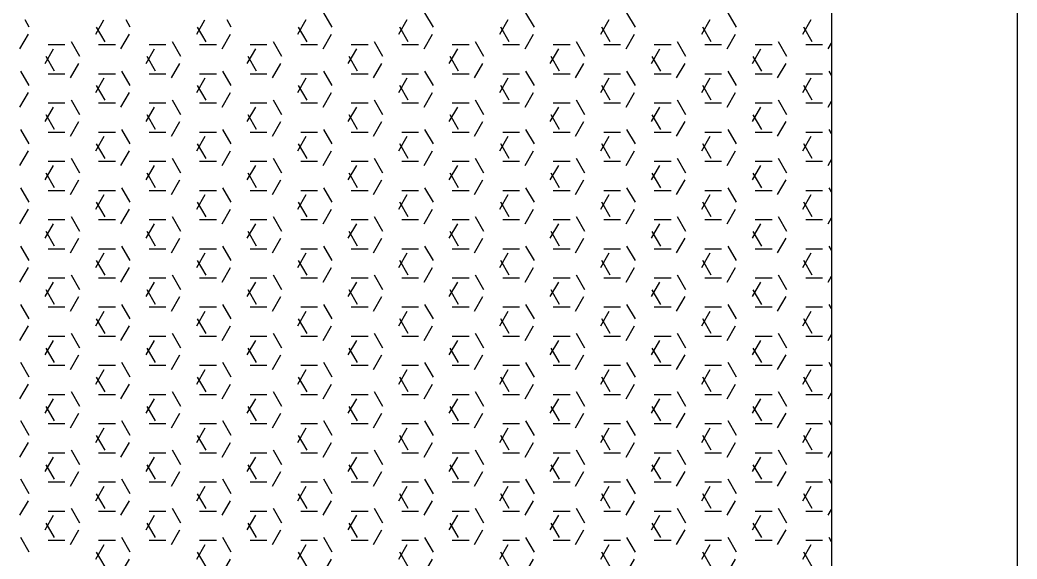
# Model space of a CAD drawing. Header units: inches. Extents: x 17051 to 22421, y 40046 to 42546.
# Drawn here: x 17423 to 17460.61, y 41586.8 to 41607.13 of the extents above; entities that cross this region are included whole.
import ezdxf

# ---------------------------------------------------------------- set-up
doc = ezdxf.new("R2010")
doc.units = ezdxf.units.IN
doc.header["$MEASUREMENT"] = 0
doc.layers.add('freecads.com', color=7, linetype='Continuous')

msp = doc.modelspace()

# ---------------------------------------------------------------- linework, layer by layer
at = {"layer": 'freecads.com'}
for p, q in [((17453.61, 41677.594), (17453.61, 41573.14)), ((17460.61, 41677.594), (17460.61, 41573.14)), ((17434.786, 41606.853), (17434.469, 41607.403)), ((17438.596, 41606.853), (17438.279, 41607.403)), ((17442.406, 41606.853), (17442.089, 41607.403)), ((17446.216, 41606.853), (17445.899, 41607.403)), ((17450.026, 41606.853), (17449.709, 41607.403)), ((17423.356, 41606.853), (17423.196, 41607.131)), ((17425.862, 41606.594), (17426.172, 41607.131)), ((17427.166, 41606.853), (17427.006, 41607.131)), ((17429.672, 41606.594), (17429.982, 41607.131)), ((17430.976, 41606.853), (17430.816, 41607.131)), ((17433.482, 41606.594), (17433.8, 41607.144)), ((17437.292, 41606.594), (17437.61, 41607.144)), ((17441.102, 41606.594), (17441.42, 41607.144)), ((17444.912, 41606.594), (17445.23, 41607.144)), ((17448.722, 41606.594), (17449.04, 41607.144)), ((17452.532, 41606.594), (17452.85, 41607.144)), ((17423.005, 41606.044), (17423.322, 41606.594)), ((17426.214, 41606.303), (17425.896, 41606.853)), ((17426.815, 41606.044), (17427.132, 41606.594)), ((17430.024, 41606.303), (17429.706, 41606.853)), ((17430.625, 41606.044), (17430.942, 41606.594)), ((17433.834, 41606.303), (17433.516, 41606.853)), ((17434.435, 41606.044), (17434.752, 41606.594)), ((17437.644, 41606.303), (17437.326, 41606.853)), ((17438.245, 41606.044), (17438.562, 41606.594)), ((17441.454, 41606.303), (17441.136, 41606.853)), ((17442.055, 41606.044), (17442.372, 41606.594)), ((17445.264, 41606.303), (17444.946, 41606.853)), ((17445.865, 41606.044), (17446.182, 41606.594)), ((17449.074, 41606.303), (17448.756, 41606.853)), ((17449.675, 41606.044), (17449.992, 41606.594)), ((17452.884, 41606.303), (17452.566, 41606.853)), ((17424.067, 41606.203), (17424.702, 41606.203)), ((17425.261, 41605.753), (17424.944, 41606.303)), ((17425.972, 41606.203), (17426.607, 41606.203)), ((17427.877, 41606.203), (17428.512, 41606.203)), ((17429.071, 41605.753), (17428.754, 41606.303)), ((17429.782, 41606.203), (17430.417, 41606.203)), ((17431.687, 41606.203), (17432.322, 41606.203)), ((17432.881, 41605.753), (17432.564, 41606.303)), ((17433.592, 41606.203), (17434.227, 41606.203)), ((17435.497, 41606.203), (17436.132, 41606.203)), ((17436.691, 41605.753), (17436.374, 41606.303)), ((17437.402, 41606.203), (17438.037, 41606.203)), ((17439.307, 41606.203), (17439.942, 41606.203)), ((17440.501, 41605.753), (17440.184, 41606.303)), ((17441.212, 41606.203), (17441.847, 41606.203)), ((17443.117, 41606.203), (17443.752, 41606.203)), ((17444.311, 41605.753), (17443.994, 41606.303)), ((17445.022, 41606.203), (17445.657, 41606.203)), ((17446.927, 41606.203), (17447.562, 41606.203)), ((17448.121, 41605.753), (17447.804, 41606.303)), ((17448.832, 41606.203), (17449.467, 41606.203)), ((17450.737, 41606.203), (17451.372, 41606.203)), ((17451.931, 41605.753), (17451.614, 41606.303)), ((17452.642, 41606.203), (17453.277, 41606.203)), ((17453.485, 41606.044), (17453.61, 41606.261)), ((17423.957, 41605.494), (17424.275, 41606.044)), ((17427.767, 41605.494), (17428.085, 41606.044)), ((17431.577, 41605.494), (17431.895, 41606.044)), ((17435.387, 41605.494), (17435.705, 41606.044)), ((17439.197, 41605.494), (17439.515, 41606.044)), ((17443.007, 41605.494), (17443.325, 41606.044)), ((17446.817, 41605.494), (17447.135, 41606.044)), ((17450.627, 41605.494), (17450.945, 41606.044)), ((17424.309, 41605.203), (17423.991, 41605.753)), ((17424.91, 41604.944), (17425.227, 41605.494)), ((17428.119, 41605.203), (17427.801, 41605.753)), ((17428.72, 41604.944), (17429.037, 41605.494)), ((17431.929, 41605.203), (17431.611, 41605.753)), ((17432.53, 41604.944), (17432.847, 41605.494)), ((17435.739, 41605.203), (17435.421, 41605.753)), ((17436.34, 41604.944), (17436.657, 41605.494)), ((17439.549, 41605.203), (17439.231, 41605.753)), ((17440.15, 41604.944), (17440.467, 41605.494)), ((17443.359, 41605.203), (17443.041, 41605.753)), ((17443.96, 41604.944), (17444.277, 41605.494)), ((17447.169, 41605.203), (17446.851, 41605.753)), ((17447.77, 41604.944), (17448.087, 41605.494)), ((17450.979, 41605.203), (17450.661, 41605.753)), ((17451.58, 41604.944), (17451.897, 41605.494)), ((17423.356, 41604.653), (17423.039, 41605.203)), ((17424.067, 41605.103), (17424.702, 41605.103)), ((17425.972, 41605.103), (17426.607, 41605.103)), ((17427.166, 41604.653), (17426.849, 41605.203)), ((17427.877, 41605.103), (17428.512, 41605.103)), ((17429.782, 41605.103), (17430.417, 41605.103)), ((17430.976, 41604.653), (17430.659, 41605.203)), ((17431.687, 41605.103), (17432.322, 41605.103)), ((17433.592, 41605.103), (17434.227, 41605.103)), ((17434.786, 41604.653), (17434.469, 41605.203)), ((17435.497, 41605.103), (17436.132, 41605.103)), ((17437.402, 41605.103), (17438.037, 41605.103)), ((17438.596, 41604.653), (17438.279, 41605.203)), ((17439.307, 41605.103), (17439.942, 41605.103)), ((17441.212, 41605.103), (17441.847, 41605.103)), ((17442.406, 41604.653), (17442.089, 41605.203)), ((17443.117, 41605.103), (17443.752, 41605.103)), ((17445.022, 41605.103), (17445.657, 41605.103)), ((17446.216, 41604.653), (17445.899, 41605.203)), ((17446.927, 41605.103), (17447.562, 41605.103)), ((17448.832, 41605.103), (17449.467, 41605.103)), ((17450.026, 41604.653), (17449.709, 41605.203)), ((17450.737, 41605.103), (17451.372, 41605.103)), ((17452.642, 41605.103), (17453.277, 41605.103)), ((17453.61, 41605.045), (17453.519, 41605.203)), ((17425.862, 41604.395), (17426.18, 41604.944)), ((17426.214, 41604.103), (17425.896, 41604.653)), ((17429.672, 41604.395), (17429.99, 41604.944)), ((17430.024, 41604.103), (17429.706, 41604.653)), ((17433.482, 41604.395), (17433.8, 41604.944)), ((17433.834, 41604.103), (17433.516, 41604.653)), ((17437.292, 41604.395), (17437.61, 41604.944)), ((17437.644, 41604.103), (17437.326, 41604.653)), ((17441.102, 41604.395), (17441.42, 41604.944)), ((17441.454, 41604.103), (17441.136, 41604.653)), ((17444.912, 41604.395), (17445.23, 41604.944)), ((17445.264, 41604.103), (17444.946, 41604.653)), ((17448.722, 41604.395), (17449.04, 41604.944)), ((17449.074, 41604.103), (17448.756, 41604.653)), ((17452.532, 41604.395), (17452.85, 41604.944)), ((17452.884, 41604.103), (17452.566, 41604.653)), ((17423.005, 41603.845), (17423.322, 41604.395)), ((17426.815, 41603.845), (17427.132, 41604.395)), ((17430.625, 41603.845), (17430.942, 41604.395)), ((17434.435, 41603.845), (17434.752, 41604.395)), ((17438.245, 41603.845), (17438.562, 41604.395)), ((17442.055, 41603.845), (17442.372, 41604.395)), ((17445.865, 41603.845), (17446.182, 41604.395)), ((17449.675, 41603.845), (17449.992, 41604.395)), ((17424.067, 41604.004), (17424.702, 41604.004)), ((17425.261, 41603.553), (17424.944, 41604.103)), ((17425.972, 41604.004), (17426.607, 41604.004)), ((17427.877, 41604.004), (17428.512, 41604.004)), ((17429.071, 41603.553), (17428.754, 41604.103)), ((17429.782, 41604.004), (17430.417, 41604.004)), ((17431.687, 41604.004), (17432.322, 41604.004)), ((17432.881, 41603.553), (17432.564, 41604.103)), ((17433.592, 41604.004), (17434.227, 41604.004)), ((17435.497, 41604.004), (17436.132, 41604.004)), ((17436.691, 41603.553), (17436.374, 41604.103)), ((17437.402, 41604.004), (17438.037, 41604.004)), ((17439.307, 41604.004), (17439.942, 41604.004)), ((17440.501, 41603.553), (17440.184, 41604.103)), ((17441.212, 41604.004), (17441.847, 41604.004)), ((17443.117, 41604.004), (17443.752, 41604.004)), ((17444.311, 41603.553), (17443.994, 41604.103)), ((17445.022, 41604.004), (17445.657, 41604.004)), ((17446.927, 41604.004), (17447.562, 41604.004)), ((17448.121, 41603.553), (17447.804, 41604.103)), ((17448.832, 41604.004), (17449.467, 41604.004)), ((17450.737, 41604.004), (17451.372, 41604.004)), ((17451.931, 41603.553), (17451.614, 41604.103)), ((17452.642, 41604.004), (17453.277, 41604.004)), ((17453.485, 41603.845), (17453.61, 41604.062)), ((17423.957, 41603.295), (17424.275, 41603.845)), ((17424.309, 41603.004), (17423.991, 41603.553)), ((17427.767, 41603.295), (17428.085, 41603.845)), ((17428.119, 41603.004), (17427.801, 41603.553)), ((17431.577, 41603.295), (17431.895, 41603.845)), ((17431.929, 41603.004), (17431.611, 41603.553)), ((17435.387, 41603.295), (17435.705, 41603.845)), ((17435.739, 41603.004), (17435.421, 41603.553)), ((17439.197, 41603.295), (17439.515, 41603.845)), ((17439.549, 41603.004), (17439.231, 41603.553)), ((17443.007, 41603.295), (17443.325, 41603.845)), ((17443.359, 41603.004), (17443.041, 41603.553)), ((17446.817, 41603.295), (17447.135, 41603.845)), ((17447.169, 41603.004), (17446.851, 41603.553)), ((17450.627, 41603.295), (17450.945, 41603.845)), ((17450.979, 41603.004), (17450.661, 41603.553)), ((17424.91, 41602.745), (17425.227, 41603.295)), ((17428.72, 41602.745), (17429.037, 41603.295)), ((17432.53, 41602.745), (17432.847, 41603.295)), ((17436.34, 41602.745), (17436.657, 41603.295)), ((17440.15, 41602.745), (17440.467, 41603.295)), ((17443.96, 41602.745), (17444.277, 41603.295)), ((17447.77, 41602.745), (17448.087, 41603.295)), ((17451.58, 41602.745), (17451.897, 41603.295)), ((17423.356, 41602.454), (17423.039, 41603.004)), ((17424.067, 41602.904), (17424.702, 41602.904)), ((17425.972, 41602.904), (17426.607, 41602.904)), ((17427.166, 41602.454), (17426.849, 41603.004)), ((17427.877, 41602.904), (17428.512, 41602.904)), ((17429.782, 41602.904), (17430.417, 41602.904)), ((17430.976, 41602.454), (17430.659, 41603.004)), ((17431.687, 41602.904), (17432.322, 41602.904)), ((17433.592, 41602.904), (17434.227, 41602.904)), ((17434.786, 41602.454), (17434.469, 41603.004)), ((17435.497, 41602.904), (17436.132, 41602.904)), ((17437.402, 41602.904), (17438.037, 41602.904)), ((17438.596, 41602.454), (17438.279, 41603.004)), ((17439.307, 41602.904), (17439.942, 41602.904)), ((17441.212, 41602.904), (17441.847, 41602.904)), ((17442.406, 41602.454), (17442.089, 41603.004)), ((17443.117, 41602.904), (17443.752, 41602.904)), ((17445.022, 41602.904), (17445.657, 41602.904)), ((17446.216, 41602.454), (17445.899, 41603.004)), ((17446.927, 41602.904), (17447.562, 41602.904)), ((17448.832, 41602.904), (17449.467, 41602.904)), ((17450.026, 41602.454), (17449.709, 41603.004)), ((17450.737, 41602.904), (17451.372, 41602.904)), ((17452.642, 41602.904), (17453.277, 41602.904)), ((17453.61, 41602.846), (17453.519, 41603.004)), ((17425.862, 41602.195), (17426.18, 41602.745)), ((17426.214, 41601.904), (17425.896, 41602.454)), ((17429.672, 41602.195), (17429.99, 41602.745)), ((17430.024, 41601.904), (17429.706, 41602.454)), ((17433.482, 41602.195), (17433.8, 41602.745)), ((17433.834, 41601.904), (17433.516, 41602.454)), ((17437.292, 41602.195), (17437.61, 41602.745)), ((17437.644, 41601.904), (17437.326, 41602.454)), ((17441.102, 41602.195), (17441.42, 41602.745)), ((17441.454, 41601.904), (17441.136, 41602.454)), ((17444.912, 41602.195), (17445.23, 41602.745)), ((17445.264, 41601.904), (17444.946, 41602.454)), ((17448.722, 41602.195), (17449.04, 41602.745)), ((17449.074, 41601.904), (17448.756, 41602.454)), ((17452.532, 41602.195), (17452.85, 41602.745)), ((17452.884, 41601.904), (17452.566, 41602.454)), ((17423.005, 41601.645), (17423.322, 41602.195)), ((17426.815, 41601.645), (17427.132, 41602.195)), ((17430.625, 41601.645), (17430.942, 41602.195)), ((17434.435, 41601.645), (17434.752, 41602.195)), ((17438.245, 41601.645), (17438.562, 41602.195)), ((17442.055, 41601.645), (17442.372, 41602.195)), ((17445.865, 41601.645), (17446.182, 41602.195)), ((17449.675, 41601.645), (17449.992, 41602.195)), ((17423.957, 41601.095), (17424.275, 41601.645)), ((17424.067, 41601.804), (17424.702, 41601.804)), ((17425.261, 41601.354), (17424.944, 41601.904)), ((17425.972, 41601.804), (17426.607, 41601.804)), ((17427.767, 41601.095), (17428.085, 41601.645)), ((17427.877, 41601.804), (17428.512, 41601.804)), ((17429.071, 41601.354), (17428.754, 41601.904)), ((17429.782, 41601.804), (17430.417, 41601.804)), ((17431.577, 41601.095), (17431.895, 41601.645)), ((17431.687, 41601.804), (17432.322, 41601.804)), ((17432.881, 41601.354), (17432.564, 41601.904)), ((17433.592, 41601.804), (17434.227, 41601.804)), ((17435.387, 41601.095), (17435.705, 41601.645)), ((17435.497, 41601.804), (17436.132, 41601.804)), ((17436.691, 41601.354), (17436.374, 41601.904)), ((17437.402, 41601.804), (17438.037, 41601.804)), ((17439.197, 41601.095), (17439.515, 41601.645)), ((17439.307, 41601.804), (17439.942, 41601.804)), ((17440.501, 41601.354), (17440.184, 41601.904)), ((17441.212, 41601.804), (17441.847, 41601.804)), ((17443.007, 41601.095), (17443.325, 41601.645)), ((17443.117, 41601.804), (17443.752, 41601.804)), ((17444.311, 41601.354), (17443.994, 41601.904)), ((17445.022, 41601.804), (17445.657, 41601.804)), ((17446.817, 41601.095), (17447.135, 41601.645)), ((17446.927, 41601.804), (17447.562, 41601.804)), ((17448.121, 41601.354), (17447.804, 41601.904)), ((17448.832, 41601.804), (17449.467, 41601.804)), ((17450.627, 41601.095), (17450.945, 41601.645)), ((17450.737, 41601.804), (17451.372, 41601.804)), ((17451.931, 41601.354), (17451.614, 41601.904)), ((17452.642, 41601.804), (17453.277, 41601.804)), ((17453.485, 41601.645), (17453.61, 41601.862)), ((17424.309, 41600.804), (17423.991, 41601.354)), ((17428.119, 41600.804), (17427.801, 41601.354)), ((17431.929, 41600.804), (17431.611, 41601.354)), ((17435.739, 41600.804), (17435.421, 41601.354)), ((17439.549, 41600.804), (17439.231, 41601.354)), ((17443.359, 41600.804), (17443.041, 41601.354)), ((17447.169, 41600.804), (17446.851, 41601.354)), ((17450.979, 41600.804), (17450.661, 41601.354)), ((17424.91, 41600.545), (17425.227, 41601.095)), ((17428.72, 41600.545), (17429.037, 41601.095)), ((17432.53, 41600.545), (17432.847, 41601.095)), ((17436.34, 41600.545), (17436.657, 41601.095)), ((17440.15, 41600.545), (17440.467, 41601.095)), ((17443.96, 41600.545), (17444.277, 41601.095)), ((17447.77, 41600.545), (17448.087, 41601.095)), ((17451.58, 41600.545), (17451.897, 41601.095)), ((17423.356, 41600.254), (17423.039, 41600.804)), ((17424.067, 41600.704), (17424.702, 41600.704)), ((17425.862, 41599.995), (17426.18, 41600.545)), ((17425.972, 41600.704), (17426.607, 41600.704)), ((17427.166, 41600.254), (17426.849, 41600.804)), ((17427.877, 41600.704), (17428.512, 41600.704)), ((17429.672, 41599.995), (17429.99, 41600.545)), ((17429.782, 41600.704), (17430.417, 41600.704)), ((17430.976, 41600.254), (17430.659, 41600.804)), ((17431.687, 41600.704), (17432.322, 41600.704)), ((17433.482, 41599.995), (17433.8, 41600.545)), ((17433.592, 41600.704), (17434.227, 41600.704)), ((17434.786, 41600.254), (17434.469, 41600.804)), ((17435.497, 41600.704), (17436.132, 41600.704)), ((17437.292, 41599.995), (17437.61, 41600.545)), ((17437.402, 41600.704), (17438.037, 41600.704)), ((17438.596, 41600.254), (17438.279, 41600.804)), ((17439.307, 41600.704), (17439.942, 41600.704)), ((17441.102, 41599.995), (17441.42, 41600.545)), ((17441.212, 41600.704), (17441.847, 41600.704)), ((17442.406, 41600.254), (17442.089, 41600.804)), ((17443.117, 41600.704), (17443.752, 41600.704)), ((17444.912, 41599.995), (17445.23, 41600.545)), ((17445.022, 41600.704), (17445.657, 41600.704)), ((17446.216, 41600.254), (17445.899, 41600.804)), ((17446.927, 41600.704), (17447.562, 41600.704)), ((17448.722, 41599.995), (17449.04, 41600.545)), ((17448.832, 41600.704), (17449.467, 41600.704)), ((17450.026, 41600.254), (17449.709, 41600.804)), ((17450.737, 41600.704), (17451.372, 41600.704)), ((17452.532, 41599.995), (17452.85, 41600.545)), ((17452.642, 41600.704), (17453.277, 41600.704)), ((17453.61, 41600.646), (17453.519, 41600.804)), ((17426.214, 41599.704), (17425.896, 41600.254)), ((17430.024, 41599.704), (17429.706, 41600.254)), ((17433.834, 41599.704), (17433.516, 41600.254)), ((17437.644, 41599.704), (17437.326, 41600.254)), ((17441.454, 41599.704), (17441.136, 41600.254)), ((17445.264, 41599.704), (17444.946, 41600.254)), ((17449.074, 41599.704), (17448.756, 41600.254)), ((17452.884, 41599.704), (17452.566, 41600.254)), ((17423.005, 41599.445), (17423.322, 41599.995)), ((17426.815, 41599.445), (17427.132, 41599.995)), ((17430.625, 41599.445), (17430.942, 41599.995)), ((17434.435, 41599.445), (17434.752, 41599.995)), ((17438.245, 41599.445), (17438.562, 41599.995)), ((17442.055, 41599.445), (17442.372, 41599.995)), ((17445.865, 41599.445), (17446.182, 41599.995)), ((17449.675, 41599.445), (17449.992, 41599.995)), ((17423.957, 41598.895), (17424.275, 41599.445)), ((17424.067, 41599.604), (17424.702, 41599.604)), ((17425.261, 41599.154), (17424.944, 41599.704)), ((17425.972, 41599.604), (17426.607, 41599.604)), ((17427.767, 41598.895), (17428.085, 41599.445)), ((17427.877, 41599.604), (17428.512, 41599.604)), ((17429.071, 41599.154), (17428.754, 41599.704)), ((17429.782, 41599.604), (17430.417, 41599.604)), ((17431.577, 41598.895), (17431.895, 41599.445)), ((17431.687, 41599.604), (17432.322, 41599.604)), ((17432.881, 41599.154), (17432.564, 41599.704)), ((17433.592, 41599.604), (17434.227, 41599.604)), ((17435.387, 41598.895), (17435.705, 41599.445)), ((17435.497, 41599.604), (17436.132, 41599.604)), ((17436.691, 41599.154), (17436.374, 41599.704)), ((17437.402, 41599.604), (17438.037, 41599.604)), ((17439.197, 41598.895), (17439.515, 41599.445)), ((17439.307, 41599.604), (17439.942, 41599.604)), ((17440.501, 41599.154), (17440.184, 41599.704)), ((17441.212, 41599.604), (17441.847, 41599.604)), ((17443.007, 41598.895), (17443.325, 41599.445)), ((17443.117, 41599.604), (17443.752, 41599.604)), ((17444.311, 41599.154), (17443.994, 41599.704)), ((17445.022, 41599.604), (17445.657, 41599.604)), ((17446.817, 41598.895), (17447.135, 41599.445)), ((17446.927, 41599.604), (17447.562, 41599.604)), ((17448.121, 41599.154), (17447.804, 41599.704)), ((17448.832, 41599.604), (17449.467, 41599.604)), ((17450.627, 41598.895), (17450.945, 41599.445)), ((17450.737, 41599.604), (17451.372, 41599.604)), ((17451.931, 41599.154), (17451.614, 41599.704)), ((17452.642, 41599.604), (17453.277, 41599.604)), ((17453.485, 41599.445), (17453.61, 41599.662)), ((17424.309, 41598.604), (17423.991, 41599.154)), ((17428.119, 41598.604), (17427.801, 41599.154)), ((17431.929, 41598.604), (17431.611, 41599.154)), ((17435.739, 41598.604), (17435.421, 41599.154)), ((17439.549, 41598.604), (17439.231, 41599.154)), ((17443.359, 41598.604), (17443.041, 41599.154)), ((17447.169, 41598.604), (17446.851, 41599.154)), ((17450.979, 41598.604), (17450.661, 41599.154)), ((17424.91, 41598.345), (17425.227, 41598.895)), ((17428.72, 41598.345), (17429.037, 41598.895)), ((17432.53, 41598.345), (17432.847, 41598.895)), ((17436.34, 41598.345), (17436.657, 41598.895)), ((17440.15, 41598.345), (17440.467, 41598.895)), ((17443.96, 41598.345), (17444.277, 41598.895)), ((17447.77, 41598.345), (17448.087, 41598.895)), ((17451.58, 41598.345), (17451.897, 41598.895)), ((17423.356, 41598.054), (17423.039, 41598.604)), ((17424.067, 41598.504), (17424.702, 41598.504)), ((17425.862, 41597.795), (17426.18, 41598.345)), ((17425.972, 41598.504), (17426.607, 41598.504)), ((17427.166, 41598.054), (17426.849, 41598.604)), ((17427.877, 41598.504), (17428.512, 41598.504)), ((17429.672, 41597.795), (17429.99, 41598.345)), ((17429.782, 41598.504), (17430.417, 41598.504)), ((17430.976, 41598.054), (17430.659, 41598.604)), ((17431.687, 41598.504), (17432.322, 41598.504)), ((17433.482, 41597.795), (17433.8, 41598.345)), ((17433.592, 41598.504), (17434.227, 41598.504)), ((17434.786, 41598.054), (17434.469, 41598.604)), ((17435.497, 41598.504), (17436.132, 41598.504)), ((17437.292, 41597.795), (17437.61, 41598.345)), ((17437.402, 41598.504), (17438.037, 41598.504)), ((17438.596, 41598.054), (17438.279, 41598.604)), ((17439.307, 41598.504), (17439.942, 41598.504)), ((17441.102, 41597.795), (17441.42, 41598.345)), ((17441.212, 41598.504), (17441.847, 41598.504)), ((17442.406, 41598.054), (17442.089, 41598.604)), ((17443.117, 41598.504), (17443.752, 41598.504)), ((17444.912, 41597.795), (17445.23, 41598.345)), ((17445.022, 41598.504), (17445.657, 41598.504)), ((17446.216, 41598.054), (17445.899, 41598.604)), ((17446.927, 41598.504), (17447.562, 41598.504)), ((17448.722, 41597.795), (17449.04, 41598.345)), ((17448.832, 41598.504), (17449.467, 41598.504)), ((17450.026, 41598.054), (17449.709, 41598.604)), ((17450.737, 41598.504), (17451.372, 41598.504)), ((17452.532, 41597.795), (17452.85, 41598.345)), ((17452.642, 41598.504), (17453.277, 41598.504)), ((17453.61, 41598.446), (17453.519, 41598.604)), ((17426.214, 41597.504), (17425.896, 41598.054)), ((17430.024, 41597.504), (17429.706, 41598.054)), ((17433.834, 41597.504), (17433.516, 41598.054)), ((17437.644, 41597.504), (17437.326, 41598.054)), ((17441.454, 41597.504), (17441.136, 41598.054)), ((17445.264, 41597.504), (17444.946, 41598.054)), ((17449.074, 41597.504), (17448.756, 41598.054)), ((17452.884, 41597.504), (17452.566, 41598.054)), ((17423.005, 41597.245), (17423.322, 41597.795)), ((17425.261, 41596.954), (17424.944, 41597.504)), ((17426.815, 41597.245), (17427.132, 41597.795)), ((17429.071, 41596.954), (17428.754, 41597.504)), ((17430.625, 41597.245), (17430.942, 41597.795)), ((17432.881, 41596.954), (17432.564, 41597.504)), ((17434.435, 41597.245), (17434.752, 41597.795)), ((17436.691, 41596.954), (17436.374, 41597.504)), ((17438.245, 41597.245), (17438.562, 41597.795)), ((17440.501, 41596.954), (17440.184, 41597.504)), ((17442.055, 41597.245), (17442.372, 41597.795)), ((17444.311, 41596.954), (17443.994, 41597.504)), ((17445.865, 41597.245), (17446.182, 41597.795)), ((17448.121, 41596.954), (17447.804, 41597.504)), ((17449.675, 41597.245), (17449.992, 41597.795)), ((17451.931, 41596.954), (17451.614, 41597.504)), ((17423.957, 41596.696), (17424.275, 41597.245)), ((17424.067, 41597.405), (17424.702, 41597.405)), ((17425.972, 41597.405), (17426.607, 41597.405)), ((17427.767, 41596.696), (17428.085, 41597.245)), ((17427.877, 41597.405), (17428.512, 41597.405)), ((17429.782, 41597.405), (17430.417, 41597.405)), ((17431.577, 41596.696), (17431.895, 41597.245)), ((17431.687, 41597.405), (17432.322, 41597.405)), ((17433.592, 41597.405), (17434.227, 41597.405)), ((17435.387, 41596.696), (17435.705, 41597.245)), ((17435.497, 41597.405), (17436.132, 41597.405)), ((17437.402, 41597.405), (17438.037, 41597.405)), ((17439.197, 41596.696), (17439.515, 41597.245)), ((17439.307, 41597.405), (17439.942, 41597.405)), ((17441.212, 41597.405), (17441.847, 41597.405)), ((17443.007, 41596.696), (17443.325, 41597.245)), ((17443.117, 41597.405), (17443.752, 41597.405)), ((17445.022, 41597.405), (17445.657, 41597.405)), ((17446.817, 41596.696), (17447.135, 41597.245)), ((17446.927, 41597.405), (17447.562, 41597.405)), ((17448.832, 41597.405), (17449.467, 41597.405)), ((17450.627, 41596.696), (17450.945, 41597.245)), ((17450.737, 41597.405), (17451.372, 41597.405)), ((17452.642, 41597.405), (17453.277, 41597.405)), ((17453.485, 41597.245), (17453.61, 41597.463)), ((17424.309, 41596.404), (17423.991, 41596.954)), ((17428.119, 41596.404), (17427.801, 41596.954)), ((17431.929, 41596.404), (17431.611, 41596.954)), ((17435.739, 41596.404), (17435.421, 41596.954)), ((17439.549, 41596.404), (17439.231, 41596.954)), ((17443.359, 41596.404), (17443.041, 41596.954)), ((17447.169, 41596.404), (17446.851, 41596.954)), ((17450.979, 41596.404), (17450.661, 41596.954)), ((17423.356, 41595.855), (17423.039, 41596.404)), ((17424.91, 41596.146), (17425.227, 41596.696)), ((17427.166, 41595.855), (17426.849, 41596.404)), ((17428.72, 41596.146), (17429.037, 41596.696)), ((17430.976, 41595.855), (17430.659, 41596.404)), ((17432.53, 41596.146), (17432.847, 41596.696)), ((17434.786, 41595.855), (17434.469, 41596.404)), ((17436.34, 41596.146), (17436.657, 41596.696)), ((17438.596, 41595.855), (17438.279, 41596.404)), ((17440.15, 41596.146), (17440.467, 41596.696)), ((17442.406, 41595.855), (17442.089, 41596.404)), ((17443.96, 41596.146), (17444.277, 41596.696)), ((17446.216, 41595.855), (17445.899, 41596.404)), ((17447.77, 41596.146), (17448.087, 41596.696)), ((17450.026, 41595.855), (17449.709, 41596.404)), ((17451.58, 41596.146), (17451.897, 41596.696)), ((17453.61, 41596.247), (17453.519, 41596.404)), ((17424.067, 41596.305), (17424.702, 41596.305)), ((17425.862, 41595.596), (17426.18, 41596.146)), ((17425.972, 41596.305), (17426.607, 41596.305)), ((17427.877, 41596.305), (17428.512, 41596.305)), ((17429.672, 41595.596), (17429.99, 41596.146)), ((17429.782, 41596.305), (17430.417, 41596.305)), ((17431.687, 41596.305), (17432.322, 41596.305)), ((17433.482, 41595.596), (17433.8, 41596.146)), ((17433.592, 41596.305), (17434.227, 41596.305)), ((17435.497, 41596.305), (17436.132, 41596.305)), ((17437.292, 41595.596), (17437.61, 41596.146)), ((17437.402, 41596.305), (17438.037, 41596.305)), ((17439.307, 41596.305), (17439.942, 41596.305)), ((17441.102, 41595.596), (17441.42, 41596.146)), ((17441.212, 41596.305), (17441.847, 41596.305)), ((17443.117, 41596.305), (17443.752, 41596.305)), ((17444.912, 41595.596), (17445.23, 41596.146)), ((17445.022, 41596.305), (17445.657, 41596.305)), ((17446.927, 41596.305), (17447.562, 41596.305)), ((17448.722, 41595.596), (17449.04, 41596.146)), ((17448.832, 41596.305), (17449.467, 41596.305)), ((17450.737, 41596.305), (17451.372, 41596.305)), ((17452.532, 41595.596), (17452.85, 41596.146)), ((17452.642, 41596.305), (17453.277, 41596.305)), ((17426.214, 41595.305), (17425.896, 41595.855)), ((17430.024, 41595.305), (17429.706, 41595.855)), ((17433.834, 41595.305), (17433.516, 41595.855)), ((17437.644, 41595.305), (17437.326, 41595.855)), ((17441.454, 41595.305), (17441.136, 41595.855)), ((17445.264, 41595.305), (17444.946, 41595.855)), ((17449.074, 41595.305), (17448.756, 41595.855)), ((17452.884, 41595.305), (17452.566, 41595.855)), ((17423.005, 41595.046), (17423.322, 41595.596)), ((17425.261, 41594.755), (17424.944, 41595.305)), ((17426.815, 41595.046), (17427.132, 41595.596)), ((17429.071, 41594.755), (17428.754, 41595.305)), ((17430.625, 41595.046), (17430.942, 41595.596)), ((17432.881, 41594.755), (17432.564, 41595.305)), ((17434.435, 41595.046), (17434.752, 41595.596)), ((17436.691, 41594.755), (17436.374, 41595.305)), ((17438.245, 41595.046), (17438.562, 41595.596)), ((17440.501, 41594.755), (17440.184, 41595.305)), ((17442.055, 41595.046), (17442.372, 41595.596)), ((17444.311, 41594.755), (17443.994, 41595.305)), ((17445.865, 41595.046), (17446.182, 41595.596)), ((17448.121, 41594.755), (17447.804, 41595.305)), ((17449.675, 41595.046), (17449.992, 41595.596)), ((17451.931, 41594.755), (17451.614, 41595.305)), ((17453.485, 41595.046), (17453.61, 41595.263)), ((17423.957, 41594.496), (17424.275, 41595.046)), ((17424.067, 41595.205), (17424.702, 41595.205)), ((17425.972, 41595.205), (17426.607, 41595.205)), ((17427.767, 41594.496), (17428.085, 41595.046)), ((17427.877, 41595.205), (17428.512, 41595.205)), ((17429.782, 41595.205), (17430.417, 41595.205)), ((17431.577, 41594.496), (17431.895, 41595.046)), ((17431.687, 41595.205), (17432.322, 41595.205)), ((17433.592, 41595.205), (17434.227, 41595.205)), ((17435.387, 41594.496), (17435.705, 41595.046)), ((17435.497, 41595.205), (17436.132, 41595.205)), ((17437.402, 41595.205), (17438.037, 41595.205)), ((17439.197, 41594.496), (17439.515, 41595.046)), ((17439.307, 41595.205), (17439.942, 41595.205)), ((17441.212, 41595.205), (17441.847, 41595.205)), ((17443.007, 41594.496), (17443.325, 41595.046)), ((17443.117, 41595.205), (17443.752, 41595.205)), ((17445.022, 41595.205), (17445.657, 41595.205)), ((17446.817, 41594.496), (17447.135, 41595.046)), ((17446.927, 41595.205), (17447.562, 41595.205)), ((17448.832, 41595.205), (17449.467, 41595.205)), ((17450.627, 41594.496), (17450.945, 41595.046)), ((17450.737, 41595.205), (17451.372, 41595.205)), ((17452.642, 41595.205), (17453.277, 41595.205)), ((17424.309, 41594.205), (17423.991, 41594.755)), ((17424.91, 41593.946), (17425.227, 41594.496)), ((17428.119, 41594.205), (17427.801, 41594.755)), ((17428.72, 41593.946), (17429.037, 41594.496)), ((17431.929, 41594.205), (17431.611, 41594.755)), ((17432.53, 41593.946), (17432.847, 41594.496)), ((17435.739, 41594.205), (17435.421, 41594.755)), ((17436.34, 41593.946), (17436.657, 41594.496)), ((17439.549, 41594.205), (17439.231, 41594.755)), ((17440.15, 41593.946), (17440.467, 41594.496)), ((17443.359, 41594.205), (17443.041, 41594.755)), ((17443.96, 41593.946), (17444.277, 41594.496)), ((17447.169, 41594.205), (17446.851, 41594.755)), ((17447.77, 41593.946), (17448.087, 41594.496)), ((17450.979, 41594.205), (17450.661, 41594.755)), ((17451.58, 41593.946), (17451.897, 41594.496)), ((17423.356, 41593.655), (17423.039, 41594.205)), ((17427.166, 41593.655), (17426.849, 41594.205)), ((17430.976, 41593.655), (17430.659, 41594.205)), ((17434.786, 41593.655), (17434.469, 41594.205)), ((17438.596, 41593.655), (17438.279, 41594.205)), ((17442.406, 41593.655), (17442.089, 41594.205)), ((17446.216, 41593.655), (17445.899, 41594.205)), ((17450.026, 41593.655), (17449.709, 41594.205)), ((17453.61, 41594.047), (17453.519, 41594.205)), ((17424.067, 41594.105), (17424.702, 41594.105)), ((17425.862, 41593.396), (17426.18, 41593.946)), ((17425.972, 41594.105), (17426.607, 41594.105)), ((17427.877, 41594.105), (17428.512, 41594.105)), ((17429.672, 41593.396), (17429.99, 41593.946)), ((17429.782, 41594.105), (17430.417, 41594.105)), ((17431.687, 41594.105), (17432.322, 41594.105)), ((17433.482, 41593.396), (17433.8, 41593.946)), ((17433.592, 41594.105), (17434.227, 41594.105)), ((17435.497, 41594.105), (17436.132, 41594.105)), ((17437.292, 41593.396), (17437.61, 41593.946)), ((17437.402, 41594.105), (17438.037, 41594.105)), ((17439.307, 41594.105), (17439.942, 41594.105)), ((17441.102, 41593.396), (17441.42, 41593.946)), ((17441.212, 41594.105), (17441.847, 41594.105)), ((17443.117, 41594.105), (17443.752, 41594.105)), ((17444.912, 41593.396), (17445.23, 41593.946)), ((17445.022, 41594.105), (17445.657, 41594.105)), ((17446.927, 41594.105), (17447.562, 41594.105)), ((17448.722, 41593.396), (17449.04, 41593.946)), ((17448.832, 41594.105), (17449.467, 41594.105)), ((17450.737, 41594.105), (17451.372, 41594.105)), ((17452.532, 41593.396), (17452.85, 41593.946)), ((17452.642, 41594.105), (17453.277, 41594.105)), ((17423.005, 41592.846), (17423.322, 41593.396)), ((17426.214, 41593.105), (17425.896, 41593.655)), ((17426.815, 41592.846), (17427.132, 41593.396)), ((17430.024, 41593.105), (17429.706, 41593.655)), ((17430.625, 41592.846), (17430.942, 41593.396)), ((17433.834, 41593.105), (17433.516, 41593.655)), ((17434.435, 41592.846), (17434.752, 41593.396)), ((17437.644, 41593.105), (17437.326, 41593.655)), ((17438.245, 41592.846), (17438.562, 41593.396)), ((17441.454, 41593.105), (17441.136, 41593.655)), ((17442.055, 41592.846), (17442.372, 41593.396)), ((17445.264, 41593.105), (17444.946, 41593.655)), ((17445.865, 41592.846), (17446.182, 41593.396)), ((17449.074, 41593.105), (17448.756, 41593.655)), ((17449.675, 41592.846), (17449.992, 41593.396)), ((17452.884, 41593.105), (17452.566, 41593.655)), ((17424.067, 41593.005), (17424.702, 41593.005)), ((17425.261, 41592.555), (17424.944, 41593.105)), ((17425.972, 41593.005), (17426.607, 41593.005)), ((17427.877, 41593.005), (17428.512, 41593.005)), ((17429.071, 41592.555), (17428.754, 41593.105)), ((17429.782, 41593.005), (17430.417, 41593.005)), ((17431.687, 41593.005), (17432.322, 41593.005)), ((17432.881, 41592.555), (17432.564, 41593.105)), ((17433.592, 41593.005), (17434.227, 41593.005)), ((17435.497, 41593.005), (17436.132, 41593.005)), ((17436.691, 41592.555), (17436.374, 41593.105)), ((17437.402, 41593.005), (17438.037, 41593.005)), ((17439.307, 41593.005), (17439.942, 41593.005)), ((17440.501, 41592.555), (17440.184, 41593.105)), ((17441.212, 41593.005), (17441.847, 41593.005)), ((17443.117, 41593.005), (17443.752, 41593.005)), ((17444.311, 41592.555), (17443.994, 41593.105)), ((17445.022, 41593.005), (17445.657, 41593.005)), ((17446.927, 41593.005), (17447.562, 41593.005)), ((17448.121, 41592.555), (17447.804, 41593.105)), ((17448.832, 41593.005), (17449.467, 41593.005)), ((17450.737, 41593.005), (17451.372, 41593.005)), ((17451.931, 41592.555), (17451.614, 41593.105)), ((17452.642, 41593.005), (17453.277, 41593.005)), ((17453.485, 41592.846), (17453.61, 41593.063)), ((17423.957, 41592.296), (17424.275, 41592.846)), ((17427.767, 41592.296), (17428.085, 41592.846)), ((17431.577, 41592.296), (17431.895, 41592.846)), ((17435.387, 41592.296), (17435.705, 41592.846)), ((17439.197, 41592.296), (17439.515, 41592.846)), ((17443.007, 41592.296), (17443.325, 41592.846)), ((17446.817, 41592.296), (17447.135, 41592.846)), ((17450.627, 41592.296), (17450.945, 41592.846)), ((17424.309, 41592.005), (17423.991, 41592.555)), ((17424.91, 41591.746), (17425.227, 41592.296)), ((17428.119, 41592.005), (17427.801, 41592.555)), ((17428.72, 41591.746), (17429.037, 41592.296)), ((17431.929, 41592.005), (17431.611, 41592.555)), ((17432.53, 41591.746), (17432.847, 41592.296)), ((17435.739, 41592.005), (17435.421, 41592.555)), ((17436.34, 41591.746), (17436.657, 41592.296)), ((17439.549, 41592.005), (17439.231, 41592.555)), ((17440.15, 41591.746), (17440.467, 41592.296)), ((17443.359, 41592.005), (17443.041, 41592.555)), ((17443.96, 41591.746), (17444.277, 41592.296)), ((17447.169, 41592.005), (17446.851, 41592.555)), ((17447.77, 41591.746), (17448.087, 41592.296)), ((17450.979, 41592.005), (17450.661, 41592.555)), ((17451.58, 41591.746), (17451.897, 41592.296)), ((17423.356, 41591.455), (17423.039, 41592.005)), ((17424.067, 41591.905), (17424.702, 41591.905)), ((17425.972, 41591.905), (17426.607, 41591.905)), ((17427.166, 41591.455), (17426.849, 41592.005)), ((17427.877, 41591.905), (17428.512, 41591.905)), ((17429.782, 41591.905), (17430.417, 41591.905)), ((17430.976, 41591.455), (17430.659, 41592.005)), ((17431.687, 41591.905), (17432.322, 41591.905)), ((17433.592, 41591.905), (17434.227, 41591.905)), ((17434.786, 41591.455), (17434.469, 41592.005)), ((17435.497, 41591.905), (17436.132, 41591.905)), ((17437.402, 41591.905), (17438.037, 41591.905)), ((17438.596, 41591.455), (17438.279, 41592.005)), ((17439.307, 41591.905), (17439.942, 41591.905)), ((17441.212, 41591.905), (17441.847, 41591.905)), ((17442.406, 41591.455), (17442.089, 41592.005)), ((17443.117, 41591.905), (17443.752, 41591.905)), ((17445.022, 41591.905), (17445.657, 41591.905)), ((17446.216, 41591.455), (17445.899, 41592.005)), ((17446.927, 41591.905), (17447.562, 41591.905)), ((17448.832, 41591.905), (17449.467, 41591.905)), ((17450.026, 41591.455), (17449.709, 41592.005)), ((17450.737, 41591.905), (17451.372, 41591.905)), ((17452.642, 41591.905), (17453.277, 41591.905)), ((17453.61, 41591.847), (17453.519, 41592.005)), ((17425.862, 41591.196), (17426.18, 41591.746)), ((17429.672, 41591.196), (17429.99, 41591.746)), ((17433.482, 41591.196), (17433.8, 41591.746)), ((17437.292, 41591.196), (17437.61, 41591.746)), ((17441.102, 41591.196), (17441.42, 41591.746)), ((17444.912, 41591.196), (17445.23, 41591.746)), ((17448.722, 41591.196), (17449.04, 41591.746)), ((17452.532, 41591.196), (17452.85, 41591.746)), ((17423.005, 41590.646), (17423.322, 41591.196)), ((17426.214, 41590.905), (17425.896, 41591.455)), ((17426.815, 41590.646), (17427.132, 41591.196)), ((17430.024, 41590.905), (17429.706, 41591.455)), ((17430.625, 41590.646), (17430.942, 41591.196)), ((17433.834, 41590.905), (17433.516, 41591.455)), ((17434.435, 41590.646), (17434.752, 41591.196)), ((17437.644, 41590.905), (17437.326, 41591.455)), ((17438.245, 41590.646), (17438.562, 41591.196)), ((17441.454, 41590.905), (17441.136, 41591.455)), ((17442.055, 41590.646), (17442.372, 41591.196)), ((17445.264, 41590.905), (17444.946, 41591.455)), ((17445.865, 41590.646), (17446.182, 41591.196)), ((17449.074, 41590.905), (17448.756, 41591.455)), ((17449.675, 41590.646), (17449.992, 41591.196)), ((17452.884, 41590.905), (17452.566, 41591.455)), ((17424.067, 41590.805), (17424.702, 41590.805)), ((17425.261, 41590.355), (17424.944, 41590.905)), ((17425.972, 41590.805), (17426.607, 41590.805)), ((17427.877, 41590.805), (17428.512, 41590.805)), ((17429.071, 41590.355), (17428.754, 41590.905)), ((17429.782, 41590.805), (17430.417, 41590.805)), ((17431.687, 41590.805), (17432.322, 41590.805)), ((17432.881, 41590.355), (17432.564, 41590.905)), ((17433.592, 41590.805), (17434.227, 41590.805)), ((17435.497, 41590.805), (17436.132, 41590.805)), ((17436.691, 41590.355), (17436.374, 41590.905)), ((17437.402, 41590.805), (17438.037, 41590.805)), ((17439.307, 41590.805), (17439.942, 41590.805)), ((17440.501, 41590.355), (17440.184, 41590.905)), ((17441.212, 41590.805), (17441.847, 41590.805)), ((17443.117, 41590.805), (17443.752, 41590.805)), ((17444.311, 41590.355), (17443.994, 41590.905)), ((17445.022, 41590.805), (17445.657, 41590.805)), ((17446.927, 41590.805), (17447.562, 41590.805)), ((17448.121, 41590.355), (17447.804, 41590.905)), ((17448.832, 41590.805), (17449.467, 41590.805)), ((17450.737, 41590.805), (17451.372, 41590.805)), ((17451.931, 41590.355), (17451.614, 41590.905)), ((17452.642, 41590.805), (17453.277, 41590.805)), ((17453.485, 41590.646), (17453.61, 41590.863)), ((17423.957, 41590.096), (17424.275, 41590.646)), ((17424.309, 41589.805), (17423.991, 41590.355)), ((17427.767, 41590.096), (17428.085, 41590.646)), ((17428.119, 41589.805), (17427.801, 41590.355)), ((17431.577, 41590.096), (17431.895, 41590.646)), ((17431.929, 41589.805), (17431.611, 41590.355)), ((17435.387, 41590.096), (17435.705, 41590.646)), ((17435.739, 41589.805), (17435.421, 41590.355)), ((17439.197, 41590.096), (17439.515, 41590.646)), ((17439.549, 41589.805), (17439.231, 41590.355)), ((17443.007, 41590.096), (17443.325, 41590.646)), ((17443.359, 41589.805), (17443.041, 41590.355)), ((17446.817, 41590.096), (17447.135, 41590.646)), ((17447.169, 41589.805), (17446.851, 41590.355)), ((17450.627, 41590.096), (17450.945, 41590.646)), ((17450.979, 41589.805), (17450.661, 41590.355)), ((17424.91, 41589.546), (17425.227, 41590.096)), ((17428.72, 41589.546), (17429.037, 41590.096)), ((17432.53, 41589.546), (17432.847, 41590.096)), ((17436.34, 41589.546), (17436.657, 41590.096)), ((17440.15, 41589.546), (17440.467, 41590.096)), ((17443.96, 41589.546), (17444.277, 41590.096)), ((17447.77, 41589.546), (17448.087, 41590.096)), ((17451.58, 41589.546), (17451.897, 41590.096)), ((17423.356, 41589.255), (17423.039, 41589.805)), ((17424.067, 41589.706), (17424.702, 41589.706)), ((17425.972, 41589.706), (17426.607, 41589.706)), ((17427.166, 41589.255), (17426.849, 41589.805)), ((17427.877, 41589.706), (17428.512, 41589.706)), ((17429.782, 41589.706), (17430.417, 41589.706)), ((17430.976, 41589.255), (17430.659, 41589.805)), ((17431.687, 41589.706), (17432.322, 41589.706)), ((17433.592, 41589.706), (17434.227, 41589.706)), ((17434.786, 41589.255), (17434.469, 41589.805)), ((17435.497, 41589.706), (17436.132, 41589.706)), ((17437.402, 41589.706), (17438.037, 41589.706)), ((17438.596, 41589.255), (17438.279, 41589.805)), ((17439.307, 41589.706), (17439.942, 41589.706)), ((17441.212, 41589.706), (17441.847, 41589.706)), ((17442.406, 41589.255), (17442.089, 41589.805)), ((17443.117, 41589.706), (17443.752, 41589.706)), ((17445.022, 41589.706), (17445.657, 41589.706)), ((17446.216, 41589.255), (17445.899, 41589.805)), ((17446.927, 41589.706), (17447.562, 41589.706)), ((17448.832, 41589.706), (17449.467, 41589.706)), ((17450.026, 41589.255), (17449.709, 41589.805)), ((17450.737, 41589.706), (17451.372, 41589.706)), ((17452.642, 41589.706), (17453.277, 41589.706)), ((17453.61, 41589.648), (17453.519, 41589.805)), ((17425.862, 41588.997), (17426.18, 41589.546)), ((17426.214, 41588.705), (17425.896, 41589.255)), ((17429.672, 41588.997), (17429.99, 41589.546)), ((17430.024, 41588.705), (17429.706, 41589.255)), ((17433.482, 41588.997), (17433.8, 41589.546)), ((17433.834, 41588.705), (17433.516, 41589.255)), ((17437.292, 41588.997), (17437.61, 41589.546)), ((17437.644, 41588.705), (17437.326, 41589.255)), ((17441.102, 41588.997), (17441.42, 41589.546)), ((17441.454, 41588.705), (17441.136, 41589.255)), ((17444.912, 41588.997), (17445.23, 41589.546)), ((17445.264, 41588.705), (17444.946, 41589.255)), ((17448.722, 41588.997), (17449.04, 41589.546)), ((17449.074, 41588.705), (17448.756, 41589.255)), ((17452.532, 41588.997), (17452.85, 41589.546)), ((17452.884, 41588.705), (17452.566, 41589.255)), ((17423.005, 41588.447), (17423.322, 41588.997)), ((17426.815, 41588.447), (17427.132, 41588.997)), ((17430.625, 41588.447), (17430.942, 41588.997)), ((17434.435, 41588.447), (17434.752, 41588.997)), ((17438.245, 41588.447), (17438.562, 41588.997)), ((17442.055, 41588.447), (17442.372, 41588.997)), ((17445.865, 41588.447), (17446.182, 41588.997)), ((17449.675, 41588.447), (17449.992, 41588.997)), ((17424.067, 41588.606), (17424.702, 41588.606)), ((17425.261, 41588.156), (17424.944, 41588.705)), ((17425.972, 41588.606), (17426.607, 41588.606)), ((17427.877, 41588.606), (17428.512, 41588.606)), ((17429.071, 41588.156), (17428.754, 41588.705)), ((17429.782, 41588.606), (17430.417, 41588.606)), ((17431.687, 41588.606), (17432.322, 41588.606)), ((17432.881, 41588.156), (17432.564, 41588.705)), ((17433.592, 41588.606), (17434.227, 41588.606)), ((17435.497, 41588.606), (17436.132, 41588.606)), ((17436.691, 41588.156), (17436.374, 41588.705)), ((17437.402, 41588.606), (17438.037, 41588.606)), ((17439.307, 41588.606), (17439.942, 41588.606)), ((17440.501, 41588.156), (17440.184, 41588.705)), ((17441.212, 41588.606), (17441.847, 41588.606)), ((17443.117, 41588.606), (17443.752, 41588.606)), ((17444.311, 41588.156), (17443.994, 41588.705)), ((17445.022, 41588.606), (17445.657, 41588.606)), ((17446.927, 41588.606), (17447.562, 41588.606)), ((17448.121, 41588.156), (17447.804, 41588.705)), ((17448.832, 41588.606), (17449.467, 41588.606)), ((17450.737, 41588.606), (17451.372, 41588.606)), ((17451.931, 41588.156), (17451.614, 41588.705)), ((17452.642, 41588.606), (17453.277, 41588.606)), ((17453.485, 41588.447), (17453.61, 41588.664)), ((17423.957, 41587.897), (17424.275, 41588.447)), ((17424.309, 41587.606), (17423.991, 41588.156)), ((17427.767, 41587.897), (17428.085, 41588.447)), ((17428.119, 41587.606), (17427.801, 41588.156)), ((17431.577, 41587.897), (17431.895, 41588.447)), ((17431.929, 41587.606), (17431.611, 41588.156)), ((17435.387, 41587.897), (17435.705, 41588.447)), ((17435.739, 41587.606), (17435.421, 41588.156)), ((17439.197, 41587.897), (17439.515, 41588.447)), ((17439.549, 41587.606), (17439.231, 41588.156)), ((17443.007, 41587.897), (17443.325, 41588.447)), ((17443.359, 41587.606), (17443.041, 41588.156)), ((17446.817, 41587.897), (17447.135, 41588.447)), ((17447.169, 41587.606), (17446.851, 41588.156)), ((17450.627, 41587.897), (17450.945, 41588.447)), ((17450.979, 41587.606), (17450.661, 41588.156)), ((17424.91, 41587.347), (17425.227, 41587.897)), ((17428.72, 41587.347), (17429.037, 41587.897)), ((17432.53, 41587.347), (17432.847, 41587.897)), ((17436.34, 41587.347), (17436.657, 41587.897)), ((17440.15, 41587.347), (17440.467, 41587.897)), ((17443.96, 41587.347), (17444.277, 41587.897)), ((17447.77, 41587.347), (17448.087, 41587.897)), ((17451.58, 41587.347), (17451.897, 41587.897)), ((17423.356, 41587.056), (17423.039, 41587.606)), ((17424.067, 41587.506), (17424.702, 41587.506)), ((17425.862, 41586.797), (17426.18, 41587.347)), ((17425.972, 41587.506), (17426.607, 41587.506)), ((17427.166, 41587.056), (17426.849, 41587.606)), ((17427.877, 41587.506), (17428.512, 41587.506)), ((17429.672, 41586.797), (17429.99, 41587.347)), ((17429.782, 41587.506), (17430.417, 41587.506)), ((17430.976, 41587.056), (17430.659, 41587.606)), ((17431.687, 41587.506), (17432.322, 41587.506)), ((17433.482, 41586.797), (17433.8, 41587.347)), ((17433.592, 41587.506), (17434.227, 41587.506)), ((17434.786, 41587.056), (17434.469, 41587.606)), ((17435.497, 41587.506), (17436.132, 41587.506)), ((17437.292, 41586.797), (17437.61, 41587.347)), ((17437.402, 41587.506), (17438.037, 41587.506)), ((17438.596, 41587.056), (17438.279, 41587.606)), ((17439.307, 41587.506), (17439.942, 41587.506)), ((17441.102, 41586.797), (17441.42, 41587.347)), ((17441.212, 41587.506), (17441.847, 41587.506)), ((17442.406, 41587.056), (17442.089, 41587.606)), ((17443.117, 41587.506), (17443.752, 41587.506)), ((17444.912, 41586.797), (17445.23, 41587.347)), ((17445.022, 41587.506), (17445.657, 41587.506)), ((17446.216, 41587.056), (17445.899, 41587.606)), ((17446.927, 41587.506), (17447.562, 41587.506)), ((17448.722, 41586.797), (17449.04, 41587.347)), ((17448.832, 41587.506), (17449.467, 41587.506)), ((17450.026, 41587.056), (17449.709, 41587.606)), ((17450.737, 41587.506), (17451.372, 41587.506)), ((17452.532, 41586.797), (17452.85, 41587.347)), ((17452.642, 41587.506), (17453.277, 41587.506)), ((17453.61, 41587.448), (17453.519, 41587.606)), ((17426.214, 41586.506), (17425.896, 41587.056)), ((17430.024, 41586.506), (17429.706, 41587.056)), ((17433.834, 41586.506), (17433.516, 41587.056)), ((17437.644, 41586.506), (17437.326, 41587.056)), ((17441.454, 41586.506), (17441.136, 41587.056)), ((17445.264, 41586.506), (17444.946, 41587.056)), ((17449.074, 41586.506), (17448.756, 41587.056)), ((17452.884, 41586.506), (17452.566, 41587.056)), ((17426.815, 41586.247), (17427.132, 41586.797)), ((17430.625, 41586.247), (17430.942, 41586.797)), ((17434.435, 41586.247), (17434.752, 41586.797)), ((17438.245, 41586.247), (17438.562, 41586.797)), ((17442.055, 41586.247), (17442.372, 41586.797)), ((17445.865, 41586.247), (17446.182, 41586.797)), ((17449.675, 41586.247), (17449.992, 41586.797))]:
    msp.add_line(p, q, dxfattribs=at)

doc.saveas('drawing.dxf')
